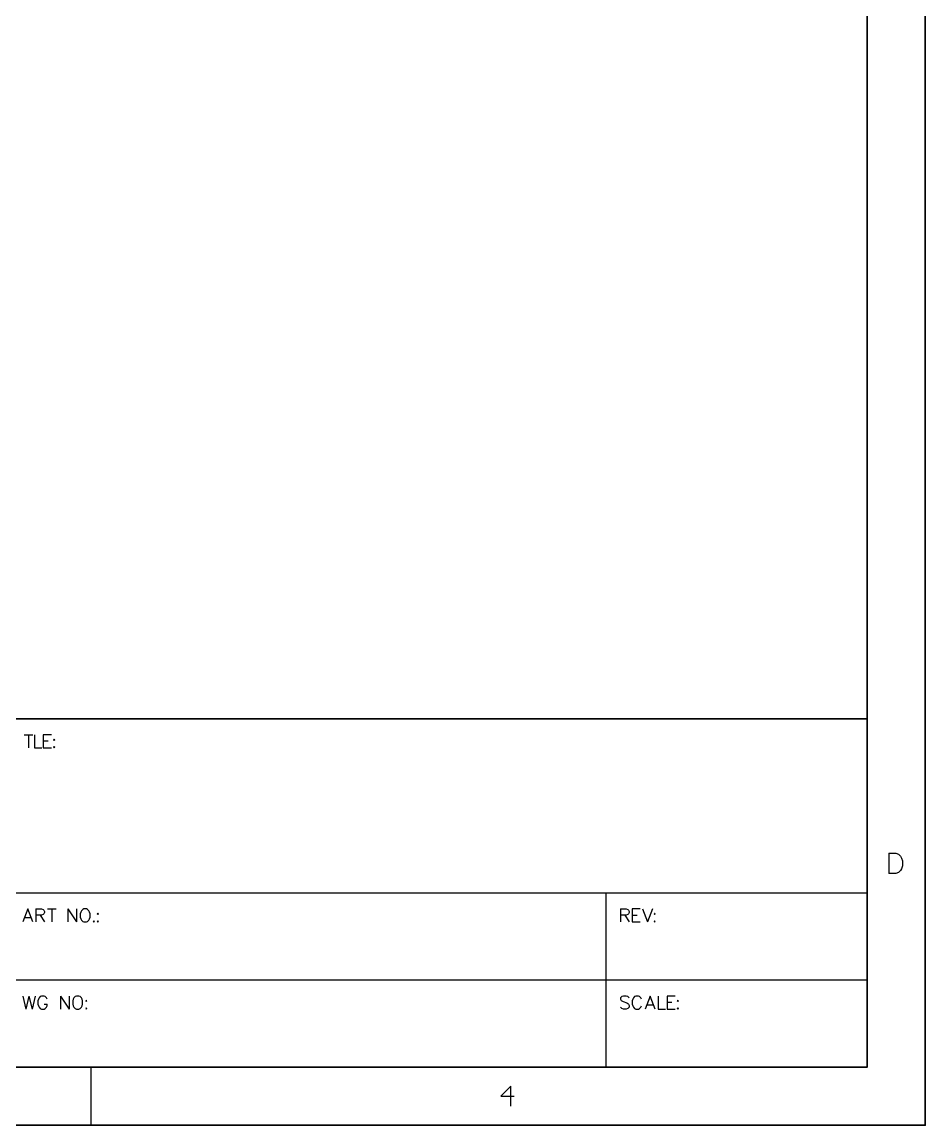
# Model space of a CAD drawing. Header units: millimetres. Extents: x 5 to 297, y 0 to 198.
# Drawn here: x 218.1 to 297.2, y 5 to 101.6 of the extents above; entities that cross this region are included whole.
import ezdxf

# ---------------------------------------------------------------- set-up
doc = ezdxf.new("R2010")
doc.units = ezdxf.units.MM
doc.layers.add('Mechanical16', color=56, linetype='Continuous')

msp = doc.modelspace()

# ---------------------------------------------------------------- linework, layer by layer
at = {"layer": 'Mechanical16'}
for p, q in [((218.307, 39.243), (219.069, 39.243)), ((218.688, 39.243), (218.688, 38.1)), ((219.205, 39.243), (219.205, 38.1)), ((220.691, 39.243), (219.983, 39.243)), ((219.983, 39.243), (219.983, 38.1)), ((219.983, 38.699), (220.419, 38.699)), ((220.936, 38.862), (220.881, 38.807)), ((220.881, 38.807), (220.936, 38.753)), ((220.99, 38.807), (220.936, 38.862)), ((220.936, 38.753), (220.99, 38.807)), ((219.205, 38.1), (219.858, 38.1)), ((219.983, 38.1), (220.691, 38.1)), ((220.936, 38.209), (220.881, 38.154)), ((220.881, 38.154), (220.936, 38.1)), ((220.99, 38.154), (220.936, 38.209)), ((220.936, 38.1), (220.99, 38.154)), ((294.005, 28.879), (294.005, 27.102)), ((294.005, 28.879), (294.598, 28.879)), ((294.598, 28.879), (294.851, 28.795)), ((294.851, 28.795), (295.021, 28.625)), ((295.021, 28.625), (295.105, 28.456)), ((295.105, 28.456), (295.19, 28.202)), ((295.19, 28.202), (295.19, 27.779)), ((294.598, 27.102), (294.005, 27.102)), ((294.851, 27.186), (294.598, 27.102)), ((295.021, 27.356), (294.851, 27.186)), ((295.105, 27.525), (295.021, 27.356)), ((295.19, 27.779), (295.105, 27.525)), ((218.623, 24.003), (218.188, 22.86)), ((218.351, 23.241), (218.895, 23.241)), ((219.058, 22.86), (218.623, 24.003)), ((219.325, 24.003), (219.325, 22.86)), ((219.325, 24.003), (219.815, 24.003)), ((219.815, 23.459), (219.325, 23.459)), ((219.706, 23.459), (220.087, 22.86)), ((219.815, 24.003), (219.978, 23.948)), ((219.978, 23.513), (219.815, 23.459)), ((219.978, 23.948), (220.032, 23.894)), ((220.032, 23.567), (219.978, 23.513)), ((220.032, 23.894), (220.087, 23.785)), ((220.087, 23.676), (220.032, 23.567)), ((220.087, 23.785), (220.087, 23.676)), ((220.343, 24.003), (221.104, 24.003)), ((220.723, 24.003), (220.723, 22.86)), ((222.138, 24.003), (222.138, 22.86)), ((222.138, 24.003), (222.9, 22.86)), ((222.9, 24.003), (222.9, 22.86)), ((223.27, 23.731), (223.216, 23.567)), ((223.216, 23.567), (223.216, 23.295)), ((223.216, 23.295), (223.27, 23.132)), ((223.325, 23.84), (223.27, 23.731)), ((223.433, 23.948), (223.325, 23.84)), ((223.542, 24.003), (223.433, 23.948)), ((223.76, 24.003), (223.542, 24.003)), ((223.869, 23.948), (223.76, 24.003)), ((223.978, 23.84), (223.869, 23.948)), ((224.032, 23.731), (223.978, 23.84)), ((224.086, 23.567), (224.032, 23.731)), ((224.032, 23.132), (224.086, 23.295)), ((224.086, 23.295), (224.086, 23.567)), ((224.767, 23.622), (224.712, 23.567)), ((224.712, 23.567), (224.767, 23.513)), ((224.821, 23.567), (224.767, 23.622)), ((224.767, 23.513), (224.821, 23.567)), ((270.51, 24.003), (270.51, 22.86)), ((270.51, 24.003), (271, 24.003)), ((271, 23.459), (270.51, 23.459)), ((270.891, 23.459), (271.272, 22.86)), ((271, 24.003), (271.163, 23.948)), ((271.163, 23.513), (271, 23.459)), ((271.163, 23.948), (271.217, 23.894)), ((271.217, 23.567), (271.163, 23.513)), ((271.217, 23.894), (271.272, 23.785)), ((271.272, 23.676), (271.217, 23.567)), ((271.272, 23.785), (271.272, 23.676)), ((272.235, 24.003), (271.528, 24.003)), ((271.528, 24.003), (271.528, 22.86)), ((271.528, 23.459), (271.963, 23.459)), ((272.425, 24.003), (272.861, 22.86)), ((273.296, 24.003), (272.861, 22.86)), ((273.497, 23.622), (273.443, 23.567)), ((273.443, 23.567), (273.497, 23.513)), ((273.552, 23.567), (273.497, 23.622)), ((273.497, 23.513), (273.552, 23.567)), ((223.27, 23.132), (223.325, 23.023)), ((223.325, 23.023), (223.433, 22.914)), ((223.433, 22.914), (223.542, 22.86)), ((223.542, 22.86), (223.76, 22.86)), ((223.76, 22.86), (223.869, 22.914)), ((223.869, 22.914), (223.978, 23.023)), ((223.978, 23.023), (224.032, 23.132)), ((224.407, 22.969), (224.353, 22.914)), ((224.353, 22.914), (224.407, 22.86)), ((224.462, 22.914), (224.407, 22.969)), ((224.407, 22.86), (224.462, 22.914)), ((224.767, 22.969), (224.712, 22.914)), ((224.712, 22.914), (224.767, 22.86)), ((224.821, 22.914), (224.767, 22.969)), ((224.767, 22.86), (224.821, 22.914)), ((271.528, 22.86), (272.235, 22.86)), ((273.497, 22.969), (273.443, 22.914)), ((273.443, 22.914), (273.497, 22.86)), ((273.552, 22.914), (273.497, 22.969)), ((273.497, 22.86), (273.552, 22.914)), ((218.188, 16.383), (218.46, 15.24)), ((218.732, 16.383), (218.46, 15.24)), ((218.732, 16.383), (219.004, 15.24)), ((219.276, 16.383), (219.004, 15.24)), ((219.559, 16.111), (219.504, 15.947)), ((219.504, 15.947), (219.504, 15.675)), ((219.504, 15.675), (219.559, 15.512)), ((219.613, 16.22), (219.559, 16.111)), ((219.559, 15.512), (219.613, 15.403)), ((219.722, 16.328), (219.613, 16.22)), ((219.831, 16.383), (219.722, 16.328)), ((220.049, 16.383), (219.831, 16.383)), ((220.157, 16.328), (220.049, 16.383)), ((220.049, 15.675), (220.321, 15.675)), ((220.266, 16.22), (220.157, 16.328)), ((220.321, 16.111), (220.266, 16.22)), ((220.266, 15.403), (220.321, 15.512)), ((220.321, 15.512), (220.321, 15.675)), ((221.48, 16.383), (221.48, 15.24)), ((221.48, 16.383), (222.242, 15.24)), ((222.242, 16.383), (222.242, 15.24)), ((222.612, 16.111), (222.557, 15.947)), ((222.557, 15.947), (222.557, 15.675)), ((222.557, 15.675), (222.612, 15.512)), ((222.666, 16.22), (222.612, 16.111)), ((222.612, 15.512), (222.666, 15.403)), ((222.775, 16.328), (222.666, 16.22)), ((222.884, 16.383), (222.775, 16.328)), ((223.101, 16.383), (222.884, 16.383)), ((223.21, 16.328), (223.101, 16.383)), ((223.319, 16.22), (223.21, 16.328)), ((223.374, 16.111), (223.319, 16.22)), ((223.319, 15.403), (223.374, 15.512)), ((223.428, 15.947), (223.374, 16.111)), ((223.374, 15.512), (223.428, 15.675)), ((223.428, 15.675), (223.428, 15.947)), ((223.749, 16.002), (223.695, 15.947)), ((223.695, 15.947), (223.749, 15.893)), ((223.803, 15.947), (223.749, 16.002)), ((223.749, 15.893), (223.803, 15.947)), ((270.619, 16.328), (270.51, 16.22)), ((270.51, 16.22), (270.51, 16.111)), ((270.51, 16.111), (270.564, 16.002)), ((270.564, 16.002), (270.619, 15.947)), ((270.782, 16.383), (270.619, 16.328)), ((270.619, 15.947), (270.728, 15.893)), ((270.728, 15.893), (271.054, 15.784)), ((271, 16.383), (270.782, 16.383)), ((271.163, 16.328), (271, 16.383)), ((271.054, 15.784), (271.163, 15.73)), ((271.272, 16.22), (271.163, 16.328)), ((271.163, 15.73), (271.217, 15.675)), ((271.217, 15.675), (271.272, 15.567)), ((271.272, 15.567), (271.272, 15.403)), ((271.582, 16.111), (271.528, 15.947)), ((271.528, 15.947), (271.528, 15.675)), ((271.528, 15.675), (271.582, 15.512)), ((271.636, 16.22), (271.582, 16.111)), ((271.582, 15.512), (271.636, 15.403)), ((271.745, 16.328), (271.636, 16.22)), ((271.854, 16.383), (271.745, 16.328)), ((272.072, 16.383), (271.854, 16.383)), ((272.181, 16.328), (272.072, 16.383)), ((272.289, 16.22), (272.181, 16.328)), ((272.344, 16.111), (272.289, 16.22)), ((272.289, 15.403), (272.344, 15.512)), ((273.1, 16.383), (272.665, 15.24)), ((272.828, 15.621), (273.372, 15.621)), ((273.536, 15.24), (273.1, 16.383)), ((273.802, 16.383), (273.802, 15.24)), ((275.288, 16.383), (274.58, 16.383)), ((274.58, 16.383), (274.58, 15.24)), ((274.58, 15.839), (275.016, 15.839)), ((275.533, 16.002), (275.478, 15.947)), ((275.478, 15.947), (275.533, 15.893)), ((275.587, 15.947), (275.533, 16.002)), ((275.533, 15.893), (275.587, 15.947)), ((219.613, 15.403), (219.722, 15.294)), ((219.722, 15.294), (219.831, 15.24)), ((219.831, 15.24), (220.049, 15.24)), ((220.049, 15.24), (220.157, 15.294)), ((220.157, 15.294), (220.266, 15.403)), ((222.666, 15.403), (222.775, 15.294)), ((222.775, 15.294), (222.884, 15.24)), ((222.884, 15.24), (223.101, 15.24)), ((223.101, 15.24), (223.21, 15.294)), ((223.21, 15.294), (223.319, 15.403)), ((223.749, 15.349), (223.695, 15.294)), ((223.695, 15.294), (223.749, 15.24)), ((223.803, 15.294), (223.749, 15.349)), ((223.749, 15.24), (223.803, 15.294)), ((270.619, 15.294), (270.51, 15.403)), ((270.782, 15.24), (270.619, 15.294)), ((271, 15.24), (270.782, 15.24)), ((271.163, 15.294), (271, 15.24)), ((271.272, 15.403), (271.163, 15.294)), ((271.636, 15.403), (271.745, 15.294)), ((271.745, 15.294), (271.854, 15.24)), ((271.854, 15.24), (272.072, 15.24)), ((272.072, 15.24), (272.181, 15.294)), ((272.181, 15.294), (272.289, 15.403)), ((273.802, 15.24), (274.455, 15.24)), ((274.58, 15.24), (275.288, 15.24)), ((275.533, 15.349), (275.478, 15.294)), ((275.478, 15.294), (275.533, 15.24)), ((275.587, 15.294), (275.533, 15.349)), ((275.533, 15.24), (275.587, 15.294)), ((260.909, 8.508), (260.02, 7.62)), ((260.909, 6.731), (260.909, 8.508)), ((260.02, 7.62), (261.205, 7.62))]:
    msp.add_line(p, q, dxfattribs=at)
at = {"layer": 'Mechanical16', "const_width": 0.127}
for points in [[(297.18, 5.08), (297.18, 198.12)], [(292.1, 10.16), (292.1, 193.04)], [(215.9, 40.64), (292.1, 40.64)], [(292.1, 10.16), (292.1, 40.64)], [(177.8, 25.4), (292.1, 25.4)], [(269.24, 10.16), (269.24, 25.4)], [(177.8, 17.78), (292.1, 17.78)], [(10.16, 10.16), (292.1, 10.16)], [(177.8, 10.16), (292.1, 10.16)], [(224.155, 5.08), (224.155, 10.16)], [(5.08, 5.08), (297.18, 5.08)]]:
    msp.add_lwpolyline(points, dxfattribs=at)
at = {"layer": 'Mechanical16', "const_width": 0.0635}
for points in [[(292.068, 40.64, 1), (292.132, 40.64, 1)], [(292.068, 40.64, 1), (292.132, 40.64, 1)], [(269.208, 25.4, 1), (269.272, 25.4, 1)], [(292.068, 25.4, 1), (292.132, 25.4, 1)], [(292.068, 17.78, 1), (292.132, 17.78, 1)], [(224.123, 10.16, 1), (224.187, 10.16, 1)], [(269.208, 10.16, 1), (269.272, 10.16, 1)], [(292.068, 10.16, 1), (292.132, 10.16, 1)], [(292.068, 10.16, 1), (292.132, 10.16, 1)], [(292.068, 10.16, 1), (292.132, 10.16, 1)], [(292.068, 10.16, 1), (292.132, 10.16, 1)], [(224.123, 5.08, 1), (224.187, 5.08, 1)], [(297.148, 5.08, 1), (297.212, 5.08, 1)], [(297.148, 5.08, 1), (297.212, 5.08, 1)]]:
    msp.add_lwpolyline(points, format="xyb", close=True, dxfattribs=at)

doc.saveas('drawing.dxf')
